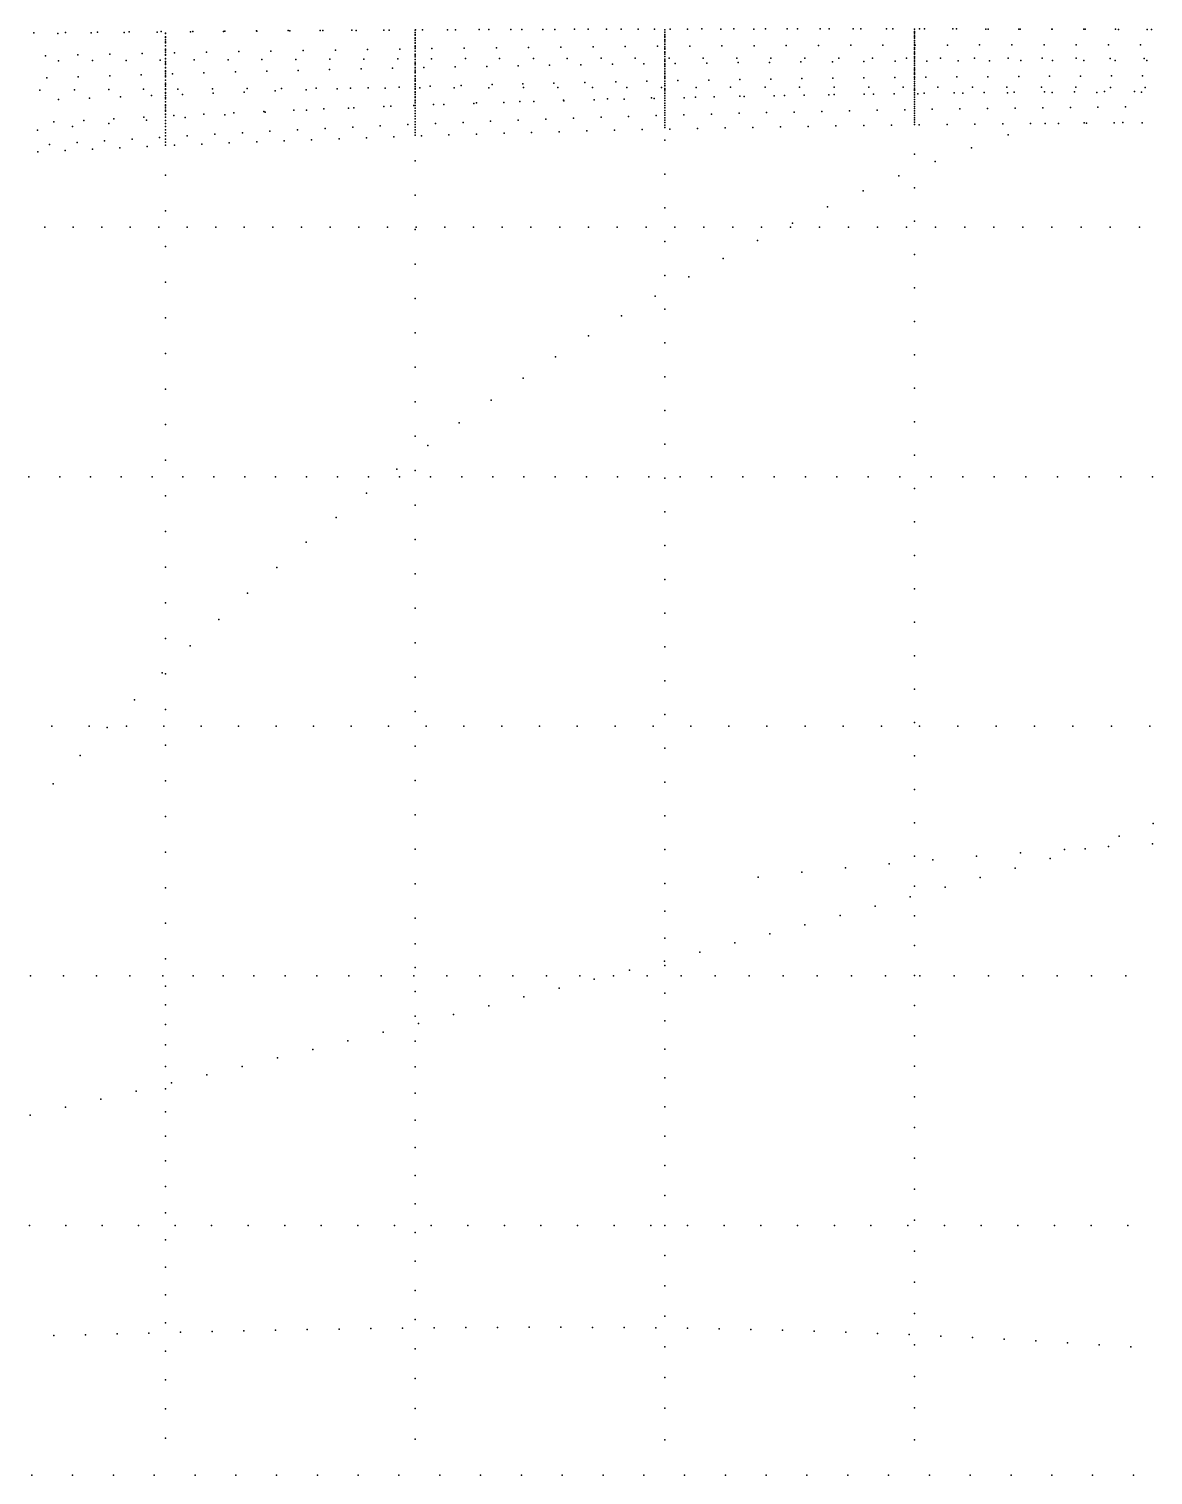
# Model space of a CAD drawing. Extents: x -786 to 17262, y 0 to 2897.
# Drawn here: x 3726 to 5978, y 0 to 2897 of the extents above; entities that cross this region are included whole.
import ezdxf

# ---------------------------------------------------------------- set-up
doc = ezdxf.new("R2010")
doc.units = 0
doc.header["$MEASUREMENT"] = 0
for name, color, linetype in [('point bat1', 161, 'Continuous'), ('point ship1', 10, 'Continuous'), ('point shp100', 80, 'Continuous'), ('point wl1', 241, 'Continuous')]:
    doc.layers.add(name, color=color, linetype=linetype)

msp = doc.modelspace()

# ---------------------------------------------------------------- linework, layer by layer
at = {"layer": 'point bat1', "linetype": 'ByBlock'}
for p in [(3758.3, 2500, 1306.2), (3815.3, 2500, 1292.1), (3872.3, 2500, 1278.2), (3929.3, 2500, 1264.5), (3986.4, 2500, 1250.8), (4043.5, 2500, 1237.4), (4100.7, 2500, 1224.1), (4157.8, 2500, 1211), (4215.1, 2500, 1198), (4272.3, 2500, 1185.2), (4329.6, 2500, 1172.6), (4387, 2500, 1160.1), (4444.3, 2500, 1147.9), (4501.7, 2500, 1135.7), (4559.2, 2500, 1123.9), (4616.7, 2500, 1112.2), (4674.2, 2500, 1100.7), (4731.8, 2500, 1089.4), (4789.4, 2500, 1078.4), (4847.1, 2500, 1067.5), (4904.8, 2500, 1056.9), (4962.5, 2500, 1046.5), (5020.3, 2500, 1036.4), (5078.1, 2500, 1026.5), (5136, 2500, 1016.8), (5193.9, 2500, 1007.4), (5251.9, 2500, 998.3), (5309.9, 2500, 989.4), (5367.9, 2500, 980.8), (5426, 2500, 972.4), (5484.1, 2500, 964.4), (5542.3, 2500, 956.6), (5600.5, 2500, 949.1), (5658.7, 2500, 942), (5716.9, 2500, 935.1), (5775.2, 2500, 928.5), (5833.6, 2500, 922.2), (5891.9, 2500, 916.2), (5950.3, 2500, 910.6), (3726.5, 2000, 1179.6), (3788.1, 2000, 1163.1), (3849.7, 2000, 1146.9), (3911.4, 2000, 1130.8), (3973.2, 2000, 1114.9), (4035, 2000, 1099.2), (4096.8, 2000, 1083.6), (4158.7, 2000, 1068.2), (4220.6, 2000, 1053), (4282.6, 2000, 1038), (4344.6, 2000, 1023.3), (4406.7, 2000, 1008.7), (4468.8, 2000, 994.4), (4531, 2000, 980.4), (4593.2, 2000, 966.5), (4655.5, 2000, 953), (4717.9, 2000, 939.6), (4780.3, 2000, 926.5), (4842.8, 2000, 913.8), (4905.3, 2000, 901.3), (4967.9, 2000, 889), (5030.5, 2000, 877.1), (5093.2, 2000, 865.5), (5155.9, 2000, 854.1), (5218.7, 2000, 843.1), (5281.6, 2000, 832.4), (5344.5, 2000, 822), (5407.4, 2000, 812), (5470.5, 2000, 802.2), (5533.5, 2000, 792.9), (5596.6, 2000, 783.8), (5659.8, 2000, 775.1), (5723, 2000, 766.8), (5786.3, 2000, 758.9), (5849.6, 2000, 751.4), (5913, 2000, 744.2), (5976.4, 2000, 737.5), (3772.4, 1500, 1032.1), (3847, 1500, 1010.9), (3921.7, 1500, 990), (3996.5, 1500, 969.3), (4071.4, 1500, 949), (4146.4, 1500, 928.9), (4221.4, 1500, 909.1), (4296.5, 1500, 889.6), (4371.6, 1500, 870.4), (4446.9, 1500, 851.5), (4522.3, 1500, 833.1), (4597.7, 1500, 815), (4673.3, 1500, 797.3), (4748.9, 1500, 780.1), (4824.6, 1500, 763.2), (4900.4, 1500, 746.7), (4976.4, 1500, 730.7), (5052.3, 1500, 715), (5128.4, 1500, 699.9), (5204.6, 1500, 685.3), (5280.9, 1500, 671.1), (5357.3, 1500, 657.5), (5433.8, 1500, 644.3), (5510.3, 1500, 631.7), (5586.9, 1500, 619.5), (5663.7, 1500, 607.9), (5740.5, 1500, 596.9), (5817.3, 1500, 586.4), (5894.3, 1500, 576.6), (5971.3, 1500, 567.2), (3729.9, 1000, 909.7), (3796, 1000, 889.6), (3862.1, 1000, 869.7), (3928.3, 1000, 850), (3994.5, 1000, 830.4), (4055.3, 1000, 798.6), (4115.5, 1000, 764.7), (4176.9, 1000, 733), (4239.4, 1000, 703.7), (4302.9, 1000, 676.5), (4367.1, 1000, 650.9), (4431.9, 1000, 627), (4497.3, 1000, 604.8), (4563.1, 1000, 583.9), (4629.3, 1000, 564.3), (4695.9, 1000, 545.9), (4762.8, 1000, 528.7), (4830, 1000, 512.6), (4897.3, 1000, 497.3), (4964.9, 1000, 483.1), (5032.7, 1000, 469.8), (5100.7, 1000, 457.4), (5168.7, 1000, 445.7), (5236.9, 1000, 434.7), (5305.3, 1000, 424.4), (5373.7, 1000, 414.9), (5442.2, 1000, 406), (5510.7, 1000, 397.6), (5579.3, 1000, 389.6), (5648, 1000, 382.2), (5716.7, 1000, 375.2), (5785.5, 1000, 368.7), (5854.3, 1000, 362.6), (5923.2, 1000, 357), (3727.4, 500, 222.8), (3800.2, 500, 213.5), (3873.2, 500, 204.9), (3946.2, 500, 196.8), (4019.3, 500, 189.2), (4092.4, 500, 181.9), (4165.6, 500, 175.2), (4238.8, 500, 168.8), (4312, 500, 162.9), (4385.3, 500, 157.5), (4458.6, 500, 152.3), (4531.9, 500, 147.5), (4605.3, 500, 143), (4678.6, 500, 138.9), (4752, 500, 135.1), (4825.4, 500, 131.5), (4898.8, 500, 128.4), (4972.2, 500, 125.5), (5045.7, 500, 123), (5119.1, 500, 120.8), (5192.5, 500, 118.9), (5266, 500, 117.4), (5339.5, 500, 116.1), (5412.9, 500, 115), (5486.4, 500, 114.2), (5559.9, 500, 113.6), (5633.4, 500, 113.2), (5706.8, 500, 113), (5780.3, 500, 113), (5853.8, 500, 113.1), (5927.3, 500, 113.2), (3732.2, 0, -181), (3813.9, 0, -177.4), (3895.6, 0, -173.7), (3977.3, 0, -170), (4059.1, 0, -166.3), (4140.8, 0, -162.6), (4222.5, 0, -158.9), (4304.2, 0, -155.3), (4385.9, 0, -151.6), (4467.6, 0, -147.9), (4549.3, 0, -144.2), (4631, 0, -140.5), (4712.7, 0, -136.9), (4794.4, 0, -133.2), (4876.2, 0, -129.5), (4957.9, 0, -125.8), (5039.6, 0, -122.1), (5121.3, 0, -118.4), (5203, 0, -114.8), (5284.7, 0, -111.1), (5366.4, 0, -107.4), (5448.1, 0, -103.7), (5529.8, 0, -100), (5611.5, 0, -96.4), (5693.3, 0, -92.7), (5775, 0, -89), (5856.7, 0, -85.3), (5938.4, 0, -81.6)]:
    msp.add_point(p, dxfattribs=at)
at = {"layer": 'point ship1', "linetype": 'ByBlock'}
for p in [(5265.4, 2897, 3998.6), (3736.3, 2889, 4017.7), (3800, 2889.7, 4016), (3863.7, 2890.4, 4014.3), (3927.4, 2891, 4012.9), (3991.1, 2891.6, 4011.4), (4054.8, 2892.2, 4010), (4118.5, 2892.7, 4008.8), (4182.2, 2893.2, 4007.6), (4245.9, 2893.6, 4006.4), (4309.6, 2894.1, 4005.4), (4373.3, 2894.4, 4004.4), (4437, 2894.8, 4003.5), (4500.8, 2895.1, 4002.7), (4564.5, 2895.4, 4002), (4628.2, 2895.7, 4001.3), (4691.9, 2895.9, 4000.8), (4755.6, 2896.2, 4000.3), (4819.3, 2896.4, 3999.7), (4883.1, 2896.5, 3999.5), (4946.8, 2896.7, 3999.2), (5010.5, 2896.8, 3998.9), (5074.2, 2896.9, 3998.7), (5138, 2896.9, 3998.7), (5201.7, 2897, 3998.6), (5329.1, 2897, 3998.7), (5392.8, 2897, 3998.9), (5456.6, 2897, 3999), (5520.3, 2896.9, 3999.3), (5584, 2896.9, 3999.7), (5647.7, 2896.8, 4000), (5711.4, 2896.7, 4000.4), (5775.2, 2896.6, 4000.9), (5838.9, 2896.4, 4001.4), (5902.6, 2896.3, 4002), (5966.3, 2896.1, 4002.6), (4797.2, 2754.3, 5217.3), (4885, 2756.7, 5198.8), (4973.2, 2758.8, 5182.1), (5061.7, 2760.6, 5167), (5150.4, 2762.3, 5153.3), (5239.4, 2763.8, 5141.1), (5328.4, 2765.1, 5130.1), (5417.7, 2766.3, 5120.1), (5507, 2767.3, 5111.4), (5596.5, 2768.2, 5103.7), (5686, 2768.9, 5096.8), (5775.5, 2769.5, 5090.8), (5865.2, 2770, 5085.6), (5954.8, 2770.4, 5081.1), (4118.8, 2725.1, 5445.7), (4199.9, 2730, 5407.6), (4282.4, 2734.5, 5372.6), (4366.2, 2738.6, 5340.5), (4451, 2742.4, 5311.2), (4536.5, 2745.8, 5284.3), (4622.9, 2748.9, 5259.9), (4709.8, 2751.8, 5237.5), (3813.7, 2701.3, 5632.6), (3886.4, 2707.9, 5580.4), (3961.7, 2714.1, 5531.9), (4039.3, 2719.8, 5487.1), (4954.4, 2695.3, 1109.1), (5009.7, 2696.5, 1100), (5065.1, 2697.7, 1091.2), (5120.6, 2698.9, 1082.5), (5176.1, 2699.9, 1074.2), (5231.6, 2701, 1065.9), (5287.1, 2701.9, 1058), (5342.7, 2702.8, 1050.2), (5398.3, 2703.6, 1042.7), (5453.9, 2704.4, 1035.4), (5509.6, 2705.2, 1028.4), (5565.3, 2705.8, 1021.6), (5621, 2706.4, 1015), (5676.8, 2707, 1008.7), (5732.6, 2707.5, 1002.6), (5788.4, 2707.9, 996.9), (5844.3, 2708.3, 991.4), (5900.1, 2708.7, 986.1), (5956.1, 2709, 981.2), (3743.9, 2694.2, 5688.6), (4072.9, 2666.2, 1277.5), (4127.8, 2668.6, 1265.7), (4182.7, 2670.8, 1254.2), (4237.6, 2673, 1242.8), (4292.5, 2675.1, 1231.5), (4347.5, 2677.2, 1220.4), (4402.5, 2679.1, 1209.5), (4457.5, 2681.1, 1198.6), (4512.6, 2682.9, 1188), (4567.7, 2684.7, 1177.5), (4622.8, 2686.4, 1167.2), (4678, 2688, 1157), (4733.2, 2689.6, 1147.1), (4788.4, 2691.1, 1137.3), (4843.7, 2692.6, 1127.7), (4899, 2694, 1118.2), (3744.5, 2650.7, 1350.2), (3799.2, 2653.5, 1337.8), (3853.9, 2656.2, 1325.5), (3908.6, 2658.8, 1313.3), (3963.3, 2661.4, 1301.2), (4018.1, 2663.9, 1289.2), (5712.4, 1246.6, 516.3), (5800.3, 1253, 505.7), (5888.4, 1258.9, 495.8), (5976.6, 1264.5, 486.5), (5449.1, 1224.7, 551.7), (5536.8, 1232.5, 539.3), (5624.5, 1239.8, 527.5), (5187.1, 1198.1, 592.2), (5274.3, 1207.5, 578.2), (5361.7, 1216.4, 564.7)]:
    msp.add_point(p, dxfattribs=at)
at = {"layer": 'point shp100', "linetype": 'ByBlock'}
for p in [(4000, 2888.7, 4037.3), (4000, 2887.7, 3963.5), (4000, 2881.5, 3889.7), (4000, 2880.1, 4110.9), (4000, 2875.3, 3815.9), (4000, 2871.5, 4184.5), (4000, 2869.1, 3742), (4500, 2894.4, 4008.9), (4500, 2890.2, 3937.2), (4500, 2886.1, 4080.4), (4500, 2884.8, 3865.4), (4500, 2879.3, 3793.7), (4500, 2877.7, 4151.8), (4500, 2873.9, 3721.9), (4500, 2869.4, 4223.3), (4500, 2868.5, 3650.2), (5000, 2895.4, 3979.5), (5000, 2890.8, 4050), (5000, 2890.6, 3908.7), (5000, 2885.7, 3838), (5000, 2882.6, 4120.5), (5000, 2880.8, 3767.2), (5000, 2875.9, 3696.4), (5000, 2874.4, 4190.9), (5000, 2871, 3625.7), (5500, 2896.5, 3991.9), (5500, 2892, 3921.5), (5500, 2889.7, 4061.9), (5500, 2887.4, 3851.2), (5500, 2882.9, 3780.9), (5500, 2881.5, 4131.9), (5500, 2878.3, 3710.5), (5500, 2873.8, 3640.2), (5500, 2873.3, 4201.9), (5500, 2869.2, 3569.8), (4000, 2862.9, 3668.2), (4000, 2862.9, 4258), (4000, 2856.7, 3594.4), (4000, 2854.3, 4331.6), (4000, 2850.5, 3520.6), (4000, 2845.8, 4405.2), (4000, 2844.2, 3446.7), (4500, 2863.1, 3578.4), (4500, 2861.1, 4294.8), (4500, 2857.7, 3506.7), (4500, 2852.7, 4366.3), (4500, 2852.2, 3434.9), (4500, 2846.8, 3363.2), (4500, 2844.4, 4437.7), (4500, 2841.4, 3291.4), (5000, 2866.2, 4261.4), (5000, 2866.1, 3554.9), (5000, 2861.2, 3484.1), (5000, 2858, 4331.8), (5000, 2856.3, 3413.4), (5000, 2851.4, 3342.6), (5000, 2849.7, 4402.3), (5000, 2846.5, 3271.8), (5000, 2841.6, 3201.1), (5000, 2841.5, 4472.7), (5500, 2865.2, 4271.9), (5500, 2864.7, 3499.5), (5500, 2860.1, 3429.2), (5500, 2857, 4341.9), (5500, 2855.6, 3358.8), (5500, 2851, 3288.5), (5500, 2848.8, 4412), (5500, 2846.5, 3218.2), (5500, 2842, 3147.8), (5500, 2840.7, 4482), (4000, 2838, 3372.9), (4000, 2837.2, 4478.8), (4000, 2831.8, 3299.1), (4000, 2828.6, 4552.4), (4000, 2825.6, 3225.2), (4000, 2820, 4626), (4000, 2819.4, 3151.4), (4000, 2813.2, 3077.6), (4000, 2811.4, 4699.6), (4500, 2836.1, 4509.2), (4500, 2836, 3219.6), (4500, 2830.5, 3147.9), (4500, 2827.7, 4580.7), (4500, 2825.1, 3076.1), (4500, 2819.7, 3004.4), (4500, 2819.4, 4652.2), (4500, 2814.3, 2932.6), (4500, 2811.1, 4723.6), (5000, 2836.7, 3130.3), (5000, 2833.3, 4543.2), (5000, 2831.8, 3059.6), (5000, 2826.9, 2988.8), (5000, 2825.1, 4613.7), (5000, 2822, 2918), (5000, 2817.1, 2847.3), (5000, 2816.9, 4684.1), (5000, 2812.2, 2776.5), (5500, 2837.4, 3077.5), (5500, 2832.9, 3007.1), (5500, 2832.5, 4552), (5500, 2828.3, 2936.8), (5500, 2824.4, 4622), (5500, 2823.8, 2866.5), (5500, 2819.2, 2796.1), (5500, 2816.2, 4692), (5500, 2814.7, 2725.8), (5500, 2810.1, 2655.5), (4000, 2807, 3003.7), (4000, 2802.8, 4773.2), (4000, 2800.8, 2929.9), (4000, 2794.6, 2856.1), (4000, 2794.2, 4846.8), (4000, 2788.3, 2782.3), (4000, 2785.7, 4920.4), (4000, 2782.1, 2708.4), (4500, 2808.8, 2860.9), (4500, 2803.4, 2789.1), (4500, 2802.7, 4795.1), (4500, 2798, 2717.4), (4500, 2794.4, 4866.6), (4500, 2792.6, 2645.6), (4500, 2787.1, 2573.9), (4500, 2786, 4938), (4500, 2781.7, 2502.1), (5000, 2808.7, 4754.6), (5000, 2807.3, 2705.7), (5000, 2802.4, 2635), (5000, 2800.4, 4825), (5000, 2797.5, 2564.2), (5000, 2792.6, 2493.4), (5000, 2792.2, 4895.5), (5000, 2787.7, 2422.7), (5000, 2784, 4965.9), (5000, 2782.8, 2351.9), (5500, 2808, 4762), (5500, 2805.6, 2585.1), (5500, 2801, 2514.8), (5500, 2799.9, 4832), (5500, 2796.5, 2444.5), (5500, 2792, 2374.1), (5500, 2791.7, 4902), (5500, 2787.4, 2303.8), (5500, 2783.5, 4972), (5500, 2782.9, 2233.4), (4000, 2777.1, 4994), (4000, 2775.9, 2634.6), (4000, 2769.7, 2560.8), (4000, 2768.5, 5067.6), (4000, 2763.5, 2486.9), (4000, 2759.9, 5141.1), (4000, 2757.3, 2413.1), (4500, 2777.7, 5009.5), (4500, 2776.3, 2430.4), (4500, 2770.9, 2358.6), (4500, 2769.4, 5081), (4500, 2765.4, 2286.9), (4500, 2761, 5152.5), (4500, 2760, 2215.1), (4500, 2754.6, 2143.4), (4500, 2752.7, 5223.9), (5000, 2778, 2281.2), (5000, 2775.8, 5036.4), (5000, 2773.1, 2210.4), (5000, 2768.2, 2139.6), (5000, 2767.6, 5106.8), (5000, 2763.3, 2068.9), (5000, 2758.4, 1998.1), (5000, 2753.5, 1927.3), (5500, 2778.3, 2163.1), (5500, 2775.4, 5042), (5500, 2773.8, 2092.8), (5500, 2769.2, 2022.4), (5500, 2764.7, 1952.1), (5500, 2760.1, 1881.8), (5500, 2755.6, 1811.4), (4000, 2751.3, 5214.7), (4000, 2751.1, 2339.3), (4000, 2744.9, 2265.5), (4000, 2742.7, 5288.3), (4000, 2738.7, 2191.6), (4000, 2734.2, 5361.9), (4000, 2732.4, 2117.8), (4000, 2726.2, 2044), (4000, 2725.6, 5435.5), (4500, 2749.2, 2071.6), (4500, 2743.7, 1999.9), (4500, 2738.3, 1928.1), (4500, 2732.9, 1856.4), (4500, 2727.5, 1784.6), (5000, 2748.6, 1856.6), (5000, 2743.7, 1785.8), (5000, 2738.8, 1715.1), (5000, 2733.9, 1644.3), (5000, 2729, 1573.5), (5000, 2724.1, 1502.8), (5500, 2751, 1741.1), (5500, 2746.5, 1670.7), (5500, 2741.9, 1600.4), (5500, 2737.4, 1530.1), (5500, 2732.9, 1459.7), (5500, 2728.3, 1389.4), (5500, 2723.8, 1319.1), (4000, 2720, 1970.1), (4000, 2713.8, 1896.3), (4000, 2707.6, 1822.5), (4000, 2701.4, 1748.6), (4000, 2695.2, 1674.8), (4500, 2722, 1712.8), (4500, 2716.6, 1641.1), (4500, 2711.2, 1569.3), (4500, 2705.8, 1497.6), (4500, 2700.3, 1425.8), (4500, 2694.9, 1354.1), (5000, 2719.2, 1432), (5000, 2714.3, 1361.2), (5000, 2709.4, 1290.5), (5000, 2704.5, 1219.7), (5000, 2699.6, 1148.9), (5500, 2719.2, 1248.7), (5500, 2714.7, 1178.4), (5500, 2710.1, 1108), (5500, 2705.6, 1037.7), (4000, 2689, 1601), (4000, 2682.8, 1527.2), (4000, 2676.5, 1453.3), (4000, 2670.3, 1379.5), (4500, 2689.5, 1282.3), (4500, 2684.1, 1210.6), (5000, 2674, 1094.5), (4000, 2664.1, 1305.7), (5500, 2645.9, 1010.1), (4500, 2633, 1175.6), (4000, 2603.8, 1276.6), (5000, 2606.4, 1073.2), (5500, 2579, 988), (4500, 2564, 1155.1), (4000, 2532.5, 1256.6), (5000, 2538.7, 1052), (4500, 2495.1, 1134.6), (5500, 2512, 966), (5000, 2471, 1030.7), (4000, 2461.1, 1236.7), (5500, 2445, 944), (4500, 2426.1, 1114.1), (4000, 2389.8, 1216.8), (5000, 2403.3, 1009.5), (5500, 2378.1, 922), (4500, 2357.1, 1093.5), (4000, 2318.4, 1196.9), (5000, 2335.7, 988.2), (5500, 2311.1, 900), (4500, 2288.2, 1073), (5000, 2268, 967), (4000, 2247, 1176.9), (5500, 2244.2, 878), (4500, 2219.2, 1052.5), (4000, 2175.7, 1157), (5000, 2200.3, 945.7), (5500, 2177.2, 856), (4500, 2150.2, 1032), (5000, 2132.7, 924.5), (4000, 2104.3, 1137.1), (5500, 2110.2, 834), (4500, 2081.3, 1011.5), (5000, 2065, 903.2), (4000, 2033, 1117.2), (5500, 2043.3, 812), (4500, 2012.3, 990.9), (5000, 1997.3, 882), (5500, 1976.3, 789.9), (4000, 1961.6, 1097.2), (4500, 1943.3, 970.4), (5000, 1929.6, 860.7), (4000, 1890.2, 1077.3), (5500, 1909.4, 767.9), (4500, 1874.3, 949.9), (5000, 1862, 839.5), (5500, 1842.4, 745.9), (4000, 1818.9, 1057.4), (4500, 1805.4, 929.4), (5000, 1794.3, 818.2), (5500, 1775.5, 723.9), (4000, 1747.5, 1037.5), (4500, 1736.4, 908.9), (5000, 1726.6, 796.9), (5500, 1708.5, 701.9), (4000, 1676.2, 1017.5), (4500, 1667.4, 888.3), (5000, 1658.9, 775.7), (5500, 1641.5, 679.9), (4000, 1604.8, 997.6), (4500, 1598.5, 867.8), (5000, 1591.3, 754.4), (5500, 1574.6, 657.9), (4000, 1533.4, 977.7), (4500, 1529.5, 847.3), (5000, 1523.6, 733.2), (5500, 1507.6, 635.9), (4000, 1462.1, 957.8), (4500, 1460.5, 826.8), (5000, 1455.9, 711.9), (5500, 1440.7, 613.9), (4000, 1390.7, 937.8), (4500, 1391.6, 806.2), (5000, 1388.2, 690.7), (5500, 1373.7, 591.8), (4000, 1319.4, 917.9), (4500, 1322.6, 785.7), (5000, 1320.6, 669.4), (5500, 1306.7, 569.8), (4000, 1248, 898), (4500, 1253.6, 765.2), (5000, 1252.9, 648.2), (5500, 1239.8, 547.8), (4000, 1176.6, 878.1), (4500, 1184.7, 744.7), (5000, 1185.2, 626.9), (5500, 1179.5, 511.9), (4000, 1105.3, 858.1), (4500, 1115.7, 724.2), (5000, 1129.6, 584), (5500, 1120.2, 473.8), (5000, 1075.5, 538.1), (4500, 1064.2, 677), (5500, 1060.6, 436.2), (4000, 1033.9, 838.2), (4500, 1016.9, 622.7), (5000, 1020.9, 492.9), (5500, 1000.7, 399), (4000, 979.6, 796.6), (4500, 968.7, 569.3), (5000, 965.6, 448.4), (4000, 942, 732.7), (5500, 940.5, 362.4), (4000, 902.7, 669.9), (4500, 919.5, 516.8), (5000, 909.7, 404.9), (4500, 869.2, 465.4), (5500, 880, 326.3), (4000, 861.6, 608.3), (5000, 853.1, 362.1), (4000, 818.7, 547.9), (4500, 817.7, 415.1), (5500, 819.1, 290.7), (5000, 795.8, 320.2), (4000, 773.9, 488.9), (4500, 765.1, 366), (5500, 758, 255.6), (4000, 727.4, 431.2), (5000, 737.8, 279.4), (4500, 711.2, 318.3), (5500, 696.6, 221), (4000, 679.2, 375), (5000, 679.2, 239.5), (4500, 656.3, 271.7), (4000, 629.2, 320.3), (5000, 620, 200.4), (5500, 634.9, 186.9), (4500, 600.4, 226.4), (4000, 577.8, 266.9), (5000, 560.2, 162.1), (5500, 573, 153.2), (4000, 525.1, 214.8), (4500, 543.6, 182.3), (5000, 500, 124.6), (5500, 510.9, 119.8), (4000, 471.1, 164.1), (4500, 486.1, 139), (5000, 439.6, 87.5), (5500, 448.6, 86.8), (4000, 416.4, 114.2), (4500, 428.2, 96.3), (5000, 379, 50.6), (5500, 386.2, 54.2), (4000, 360.9, 65), (4500, 370, 54), (5500, 323.5, 21.9), (4000, 304.8, 16.6), (4500, 311.5, 12.1), (5000, 318.2, 14.1), (5500, 260.8, -10.2), (4000, 248.2, -31.1), (4500, 252.7, -29.3), (5000, 257.2, -22), (4000, 190.9, -78.1), (4500, 193.4, -70.1), (5000, 195.8, -57.6), (5500, 197.7, -41.7), (4000, 132.9, -124.2), (4500, 133.3, -109.7), (5000, 133.9, -92.2), (5500, 134.4, -72.8), (4000, 74.1, -169), (4500, 72, -146.4), (5000, 70.9, -123.9), (5500, 70.5, -101.4)]:
    msp.add_point(p, dxfattribs=at)
at = {"layer": 'point wl1', "linetype": 'ByBlock'}
for p in [(3784.5, 2888.1, 4000), (3850.9, 2889, 4000), (3917.2, 2889.8, 4000), (3983.6, 2890.6, 4000), (4050, 2891.3, 4000), (4116.3, 2892, 4000), (4182.7, 2892.6, 4000), (4249.1, 2893.2, 4000), (4315.4, 2893.8, 4000), (4381.8, 2894.2, 4000), (4448.2, 2894.7, 4000), (4514.6, 2895.1, 4000), (4580.9, 2895.4, 4000), (4647.3, 2895.7, 4000), (4713.7, 2896, 4000), (4780, 2896.2, 4000), (4846.4, 2896.3, 4000), (4912.8, 2896.5, 4000), (4979.2, 2896.6, 4000), (5045.5, 2896.7, 4000), (5111.9, 2896.8, 4000), (5178.3, 2896.8, 4000), (5244.7, 2896.9, 4000), (5311, 2896.9, 4000), (5377.4, 2896.9, 4000), (5443.8, 2896.9, 4000), (5510.2, 2896.9, 4000), (5576.5, 2896.9, 4000), (5642.9, 2896.8, 4000), (5709.3, 2896.7, 4000), (5775.6, 2896.5, 4000), (5842, 2896.3, 4000), (5908.4, 2896.1, 4000), (5974.8, 2895.9, 4000), (3759.8, 2843.3, 3500), (3824.3, 2844.9, 3500), (3888.8, 2846.4, 3500), (3953.2, 2847.8, 3500), (4017.7, 2849.2, 3500), (4082.2, 2850.4, 3500), (4146.7, 2851.6, 3500), (4211.2, 2852.7, 3500), (4275.7, 2853.8, 3500), (4340.2, 2854.8, 3500), (4404.7, 2855.7, 3500), (4469.2, 2856.7, 3500), (4533.7, 2857.5, 3500), (4598.2, 2858.3, 3500), (4662.7, 2859.1, 3500), (4727.3, 2859.8, 3500), (4791.8, 2860.5, 3500), (4856.3, 2861.1, 3500), (4920.8, 2861.7, 3500), (4985.3, 2862.2, 3500), (5049.8, 2862.7, 3500), (5114.3, 2863.1, 3500), (5178.8, 2863.5, 3500), (5243.3, 2863.9, 3500), (5307.8, 2864.1, 3500), (5372.3, 2864.4, 3500), (5436.8, 2864.6, 3500), (5501.3, 2864.7, 3500), (5565.8, 2864.8, 3500), (5630.4, 2864.9, 3500), (5694.9, 2865, 3500), (5759.4, 2865, 3500), (5823.9, 2865, 3500), (5888.4, 2865, 3500), (5952.9, 2865, 3500), (3785.6, 2833.1, 4500), (3853.5, 2833.6, 4500), (3921.5, 2834.1, 4500), (3989.4, 2834.5, 4500), (4057.4, 2834.9, 4500), (4125.3, 2835.3, 4500), (4139.9, 2810.8, 3000), (4193.2, 2835.7, 4500), (4202.8, 2812.4, 3000), (4261.2, 2836.1, 4500), (4265.7, 2814, 3000), (4328.6, 2815.6, 3000), (4329.1, 2836.4, 4500), (4391.6, 2817, 3000), (4397.1, 2836.7, 4500), (4454.5, 2818.3, 3000), (4465, 2837, 4500), (4517.4, 2819.6, 3000), (4532.9, 2837.3, 4500), (4580.3, 2820.9, 3000), (4600.9, 2837.5, 4500), (4643.3, 2822.1, 3000), (4668.8, 2837.7, 4500), (4706.2, 2823.2, 3000), (4736.8, 2837.9, 4500), (4769.1, 2824.3, 3000), (4804.7, 2838.1, 4500), (4832.1, 2825.3, 3000), (4872.6, 2838.2, 4500), (4895, 2826.2, 3000), (4940.6, 2838.3, 4500), (4957.9, 2827.1, 3000), (5008.5, 2838.4, 4500), (5020.9, 2828, 3000), (5076.5, 2838.5, 4500), (5083.8, 2828.7, 3000), (5144.4, 2838.6, 4500), (5146.8, 2829.5, 3000), (5209.7, 2830.1, 3000), (5212.3, 2838.6, 4500), (5272.6, 2830.8, 3000), (5280.3, 2838.6, 4500), (5335.6, 2831.3, 3000), (5348.2, 2838.6, 4500), (5398.5, 2831.8, 3000), (5416.2, 2838.6, 4500), (5461.4, 2832.3, 3000), (5484.1, 2838.5, 4500), (5524.4, 2832.6, 3000), (5552.1, 2838.5, 4500), (5587.3, 2833, 3000), (5620, 2838.4, 4500), (5650.3, 2833.2, 3000), (5687.9, 2838.4, 4500), (5713.2, 2833.5, 3000), (5755.9, 2838.3, 4500), (5776.2, 2833.7, 3000), (5823.8, 2838.2, 4500), (5839.1, 2833.8, 3000), (5891.8, 2838.1, 4500), (5902, 2833.9, 3000), (5959.7, 2838, 4500), (5965, 2834, 3000), (3762.4, 2798.8, 3000), (3825.3, 2801, 3000), (3888.2, 2803.1, 3000), (3951.1, 2805.2, 3000), (4014, 2807.1, 3000), (4076.9, 2809, 3000), (4529.8, 2782.3, 2500), (4591.9, 2784, 2500), (4653.9, 2785.5, 2500), (4715.9, 2787, 2500), (4778, 2788.5, 2500), (4840, 2789.8, 2500), (4902, 2791.1, 2500), (4964.1, 2792.4, 2500), (5026.1, 2793.5, 2500), (5088.2, 2794.6, 2500), (5150.2, 2795.6, 2500), (5212.3, 2796.6, 2500), (5274.3, 2797.5, 2500), (5336.4, 2798.3, 2500), (5398.4, 2799.1, 2500), (5460.5, 2799.7, 2500), (5522.5, 2800.4, 2500), (5584.6, 2800.9, 2500), (5646.6, 2801.4, 2500), (5708.7, 2801.8, 2500), (5770.7, 2802.2, 2500), (5832.8, 2802.5, 2500), (5894.8, 2802.8, 2500), (5956.9, 2803, 2500), (3748.4, 2774.5, 5000), (3785.7, 2755.4, 2500), (3817.5, 2775.1, 5000), (3847.7, 2758.1, 2500), (3886.7, 2775.6, 5000), (3909.7, 2760.8, 2500), (3955.8, 2776.1, 5000), (3971.7, 2763.4, 2500), (4025, 2776.6, 5000), (4033.7, 2765.9, 2500), (4094.2, 2777, 5000), (4095.7, 2768.3, 2500), (4157.7, 2770.6, 2500), (4163.3, 2777.4, 5000), (4219.7, 2772.8, 2500), (4232.5, 2777.8, 5000), (4281.7, 2774.9, 2500), (4301.7, 2778.1, 5000), (4343.7, 2776.9, 2500), (4370.8, 2778.4, 5000), (4405.8, 2778.8, 2500), (4440, 2778.6, 5000), (4467.8, 2780.6, 2500), (4509.2, 2778.8, 5000), (4578.3, 2779, 5000), (4647.5, 2779.2, 5000), (4716.7, 2779.4, 5000), (4785.9, 2779.6, 5000), (4798, 2753.2, 2000), (4855, 2779.7, 5000), (4858.2, 2754.8, 2000), (4918.3, 2756.4, 2000), (4924.2, 2779.8, 5000), (4978.4, 2757.9, 2000), (4993.4, 2779.9, 5000), (5038.5, 2759.3, 2000), (5062.5, 2780, 5000), (5098.6, 2760.7, 2000), (5131.7, 2780.1, 5000), (5158.8, 2762, 2000), (5200.9, 2780.2, 5000), (5218.9, 2763.2, 2000), (5270, 2780.2, 5000), (5279, 2764.3, 2000), (5339.1, 2765.4, 2000), (5339.2, 2780.3, 5000), (5399.3, 2766.4, 2000), (5408.4, 2780.3, 5000), (5459.4, 2767.3, 2000), (5477.5, 2780.3, 5000), (5519.5, 2768.1, 2000), (5546.7, 2780.3, 5000), (5579.7, 2768.9, 2000), (5615.9, 2780.3, 5000), (5639.8, 2769.5, 2000), (5685, 2780.2, 5000), (5699.9, 2770.2, 2000), (5754.2, 2780.2, 5000), (5760.1, 2770.7, 2000), (5820.2, 2771.2, 2000), (5823.4, 2780.1, 5000), (5880.3, 2771.6, 2000), (5892.5, 2780, 5000), (5940.5, 2771.9, 2000), (5961.7, 2779.9, 5000), (4016.8, 2723.3, 2000), (4076.9, 2726.2, 2000), (4137, 2729.1, 2000), (4197.1, 2731.8, 2000), (4257.1, 2734.4, 2000), (4317.2, 2736.9, 2000), (4377.3, 2739.3, 2000), (4437.4, 2741.5, 2000), (4497.5, 2743.7, 2000), (4557.6, 2745.8, 2000), (4617.7, 2747.8, 2000), (4677.8, 2749.6, 2000), (4737.9, 2751.4, 2000), (4982.8, 2723.5, 1500), (5038.1, 2725.1, 1500), (5093.4, 2726.6, 1500), (5148.6, 2728, 1500), (5203.9, 2729.3, 1500), (5259.2, 2730.6, 1500), (5314.5, 2731.8, 1500), (5369.8, 2732.9, 1500), (5425.1, 2734, 1500), (5480.4, 2735, 1500), (5535.7, 2736, 1500), (5591, 2736.9, 1500), (5646.3, 2737.7, 1500), (5701.6, 2738.5, 1500), (5756.9, 2739.2, 1500), (5812.2, 2739.8, 1500), (5867.5, 2740.4, 1500), (5922.8, 2740.9, 1500), (3776.6, 2710.6, 2000), (3836.7, 2713.9, 2000), (3896.7, 2717.2, 2000), (3956.8, 2720.3, 2000), (4264.4, 2694.9, 1500), (4319.7, 2697.6, 1500), (4374.9, 2700.2, 1500), (4430.2, 2702.8, 1500), (4485.4, 2705.3, 1500), (4540.7, 2707.7, 1500), (4595.9, 2709.9, 1500), (4651.2, 2712.1, 1500), (4706.4, 2714.3, 1500), (4761.7, 2716.3, 1500), (4817, 2718.2, 1500), (4872.2, 2720.1, 1500), (4927.5, 2721.8, 1500), (5761.7, 2707.8, 1000), (5839.5, 2708.8, 1000), (5917.4, 2709.7, 1000), (3767.6, 2665.8, 1500), (3822.8, 2669.5, 1500), (3877.9, 2673.1, 1500), (3933.1, 2676.5, 1500), (3988.3, 2679.8, 1500), (4043.6, 2683, 1500), (4098.8, 2686.1, 1500), (4154, 2689.1, 1500), (4209.2, 2692, 1500), (5687.5, 2685, 1000), (5614, 2659.1, 1000), (5541.2, 2631.7, 1000), (5468.9, 2602.8, 1000), (5397.2, 2572.4, 1000), (5326.1, 2540.7, 1000), (5255.6, 2507.6, 1000), (5185.8, 2473.1, 1000), (5116.7, 2437.3, 1000), (5048.2, 2400.3, 1000), (4980.4, 2362, 1000), (4913.3, 2322.5, 1000), (4846.9, 2281.9, 1000), (4781.2, 2240.1, 1000), (4716.2, 2197.2, 1000), (4652, 2153.2, 1000), (4588.4, 2108.2, 1000), (4525.6, 2062.2, 1000), (4463.6, 2015.2, 1000), (4402.3, 1967.2, 1000), (4341.7, 1918.3, 1000), (4281.8, 1868.6, 1000), (4222.7, 1817.9, 1000), (4164.3, 1766.4, 1000), (4106.6, 1714.1, 1000), (4049.7, 1661, 1000), (3993.4, 1607.2, 1000), (3937.8, 1552.7, 1000), (3883, 1497.4, 1000), (3828.8, 1441.5, 1000), (3775.2, 1385, 1000), (5977.8, 1305.3, 500), (5909.6, 1280.2, 500), (5841.7, 1254.4, 500), (5771.7, 1235.3, 500), (5631.5, 1196.8, 500), (5701.6, 1216, 500), (5561.5, 1177.7, 500), (5421.2, 1139.9, 500), (5491.3, 1158.7, 500), (5280.7, 1102.6, 500), (5351, 1121.1, 500), (5210.5, 1084.2, 500), (5069.8, 1047.6, 500), (5140.2, 1065.9, 500), (4999.5, 1029.5, 500), (4858.7, 993.5, 500), (4929.1, 1011.4, 500), (4717.9, 957.8, 500), (4788.3, 975.6, 500), (4647.4, 940.1, 500), (4506.4, 904.9, 500), (4576.9, 922.5, 500), (4365.4, 870.1, 500), (4435.9, 887.5, 500), (4294.8, 852.8, 500), (4153.6, 818.8, 500), (4224.2, 835.7, 500), (4012.1, 785.5, 500), (4082.9, 802.1, 500), (3941.3, 769.2, 500), (3799.6, 737, 500), (3870.5, 753, 500), (3728.7, 721.3, 500), (4220.6, 290.3), (4284, 291.4), (4347.5, 292.5), (4410.9, 293.5), (4474.4, 294.3), (4537.8, 295), (4601.3, 295.5), (4664.7, 295.9), (4728.2, 296.1), (4791.6, 296), (4855.1, 295.8), (4918.6, 295.4), (4982, 294.8), (5045.5, 294.1), (5108.9, 293), (5172.3, 291.7), (5235.8, 290.1), (3776.5, 279.4), (3840, 281.2), (3903.4, 282.9), (3966.8, 284.5), (4030.3, 286.1), (4093.7, 287.6), (4157.1, 289), (5299.2, 288.3), (5362.6, 286.2), (5426, 283.9), (5489.5, 281.3), (5552.8, 278.5), (5616.2, 275.5), (5679.6, 272.1), (5743, 268.6), (5806.3, 264.9), (5869.6, 261), (5933, 257)]:
    msp.add_point(p, dxfattribs=at)

doc.saveas('drawing.dxf')
